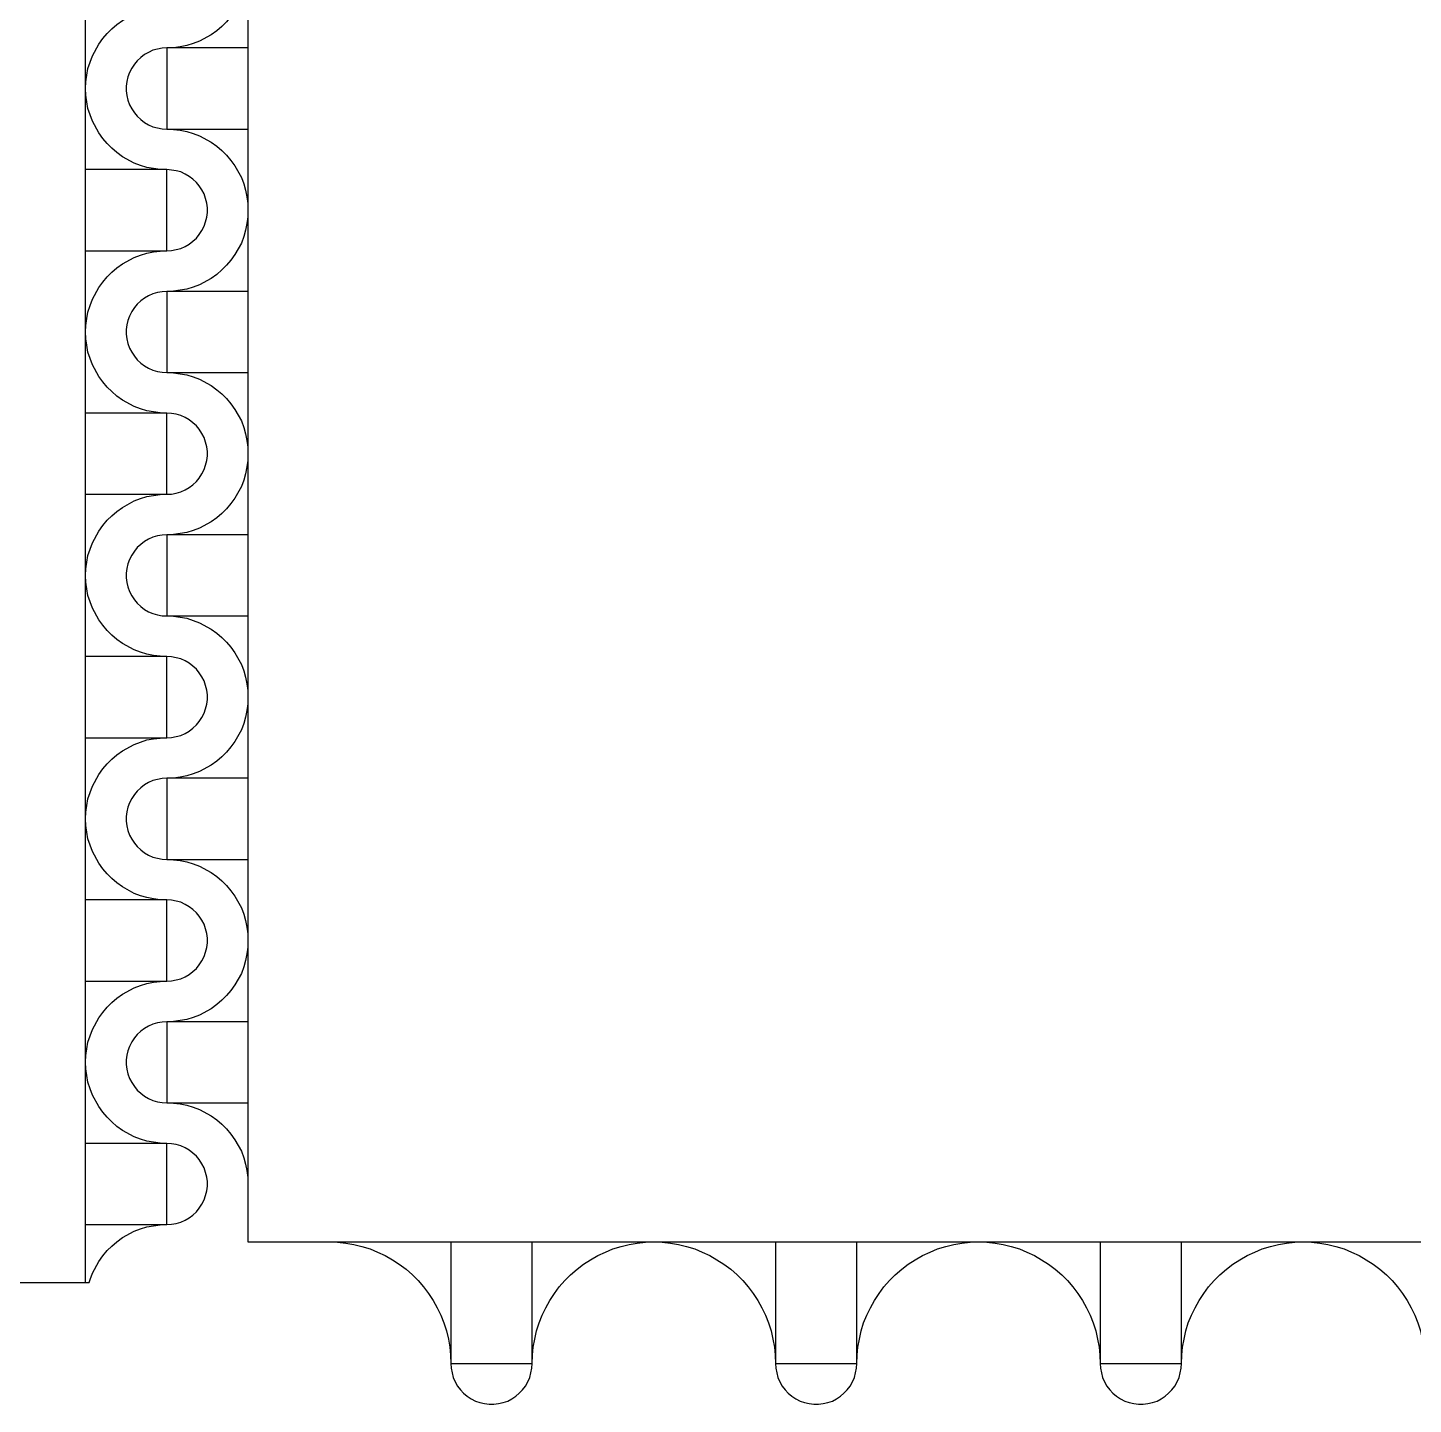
# Model space of a CAD drawing. Extents: x 190.8 to 267.1, y 124 to 174.8.
# Drawn here: x 231.075 to 232.27, y 132.846 to 134.033 of the extents above; entities that cross this region are included whole.
import ezdxf

# ---------------------------------------------------------------- set-up
doc = ezdxf.new("R2010")
doc.units = 0
doc.header["$MEASUREMENT"] = 0

msp = doc.modelspace()

# ---------------------------------------------------------------- linework, layer by layer
for p, q in [((231.2646, 135.0023), (231.2646, 132.9856)), ((231.2646, 132.9856), (233.3913, 132.9856)), ((229.0246, 132.9506), (231.1275, 132.9506))]:
    msp.add_line(p, q)
for points in [[(231.1246, 132.9506), (231.1246, 135.0106)], [(231.2646, 134.0856), (231.2644, 134.0798), (231.2636, 134.0741), (231.2626, 134.0683), (231.2609, 134.0628), (231.2589, 134.0573), (231.2534, 134.0473), (231.2499, 134.0426), (231.2461, 134.0381), (231.2421, 134.0341), (231.2376, 134.0303), (231.2329, 134.0268), (231.2229, 134.0213), (231.2174, 134.0193), (231.2119, 134.0176), (231.2061, 134.0166), (231.2004, 134.0158), (231.1946, 134.0156)], [(231.1246, 133.9806), (231.1249, 133.9863), (231.1256, 133.9921), (231.1266, 133.9978), (231.1284, 134.0033), (231.1304, 134.0088), (231.1359, 134.0188), (231.1394, 134.0236), (231.1431, 134.0281), (231.1471, 134.0321), (231.1516, 134.0358), (231.1564, 134.0393), (231.1664, 134.0448), (231.1719, 134.0468), (231.1774, 134.0486), (231.1831, 134.0496), (231.1889, 134.0503), (231.1946, 134.0506)], [(231.1946, 134.0156), (231.1906, 134.0153), (231.1866, 134.0146), (231.1826, 134.0136), (231.1789, 134.0118), (231.1754, 134.0098), (231.1721, 134.0073), (231.1691, 134.0046), (231.1666, 134.0016), (231.1644, 133.9981), (231.1624, 133.9943), (231.1611, 133.9906), (231.1601, 133.9866), (231.1596, 133.9826), (231.1596, 133.9786), (231.1601, 133.9746), (231.1611, 133.9706), (231.1624, 133.9666), (231.1644, 133.9631), (231.1666, 133.9596), (231.1691, 133.9566), (231.1721, 133.9538), (231.1754, 133.9513), (231.1789, 133.9493), (231.1826, 133.9476), (231.1866, 133.9466), (231.1906, 133.9458), (231.1946, 133.9456)], [(231.2646, 134.0156), (231.1946, 134.0156), (231.1946, 133.9456), (231.2646, 133.9456)], [(231.1946, 133.9106), (231.1889, 133.9108), (231.1831, 133.9116), (231.1774, 133.9126), (231.1719, 133.9143), (231.1664, 133.9163), (231.1564, 133.9218), (231.1516, 133.9253), (231.1471, 133.9291), (231.1431, 133.9331), (231.1394, 133.9376), (231.1359, 133.9423), (231.1304, 133.9523), (231.1284, 133.9578), (231.1266, 133.9633), (231.1256, 133.9691), (231.1249, 133.9748), (231.1246, 133.9806)], [(231.1946, 133.9456), (231.2004, 133.9453), (231.2061, 133.9446), (231.2119, 133.9436), (231.2174, 133.9418), (231.2229, 133.9398), (231.2329, 133.9343), (231.2376, 133.9308), (231.2421, 133.9271), (231.2461, 133.9231), (231.2499, 133.9186), (231.2534, 133.9138), (231.2589, 133.9038), (231.2609, 133.8983), (231.2626, 133.8928), (231.2636, 133.8871), (231.2644, 133.8813), (231.2646, 133.8756)], [(231.1246, 133.8406), (231.1946, 133.8406), (231.1946, 133.9106), (231.1246, 133.9106)], [(231.1946, 133.8406), (231.1986, 133.8408), (231.2026, 133.8416), (231.2066, 133.8426), (231.2104, 133.8443), (231.2139, 133.8463), (231.2171, 133.8488), (231.2201, 133.8516), (231.2226, 133.8546), (231.2249, 133.8581), (231.2269, 133.8618), (231.2281, 133.8656), (231.2291, 133.8696), (231.2296, 133.8736), (231.2296, 133.8776), (231.2291, 133.8816), (231.2281, 133.8856), (231.2269, 133.8896), (231.2249, 133.8931), (231.2226, 133.8966), (231.2201, 133.8996), (231.2171, 133.9023), (231.2139, 133.9048), (231.2104, 133.9068), (231.2066, 133.9086), (231.2026, 133.9096), (231.1986, 133.9103), (231.1946, 133.9106)], [(231.2646, 133.8756), (231.2644, 133.8698), (231.2636, 133.8641), (231.2626, 133.8583), (231.2609, 133.8528), (231.2589, 133.8473), (231.2534, 133.8373), (231.2499, 133.8326), (231.2461, 133.8281), (231.2421, 133.8241), (231.2376, 133.8203), (231.2329, 133.8168), (231.2229, 133.8113), (231.2174, 133.8093), (231.2119, 133.8076), (231.2061, 133.8066), (231.2004, 133.8058), (231.1946, 133.8056)], [(231.1246, 133.7706), (231.1249, 133.7763), (231.1256, 133.7821), (231.1266, 133.7878), (231.1284, 133.7933), (231.1304, 133.7988), (231.1359, 133.8088), (231.1394, 133.8136), (231.1431, 133.8181), (231.1471, 133.8221), (231.1516, 133.8258), (231.1564, 133.8293), (231.1664, 133.8348), (231.1719, 133.8368), (231.1774, 133.8386), (231.1831, 133.8396), (231.1889, 133.8403), (231.1946, 133.8406)], [(231.1946, 133.8056), (231.1906, 133.8053), (231.1866, 133.8046), (231.1826, 133.8036), (231.1789, 133.8018), (231.1754, 133.7998), (231.1721, 133.7973), (231.1691, 133.7946), (231.1666, 133.7916), (231.1644, 133.7881), (231.1624, 133.7843), (231.1611, 133.7806), (231.1601, 133.7766), (231.1596, 133.7726), (231.1596, 133.7686), (231.1601, 133.7646), (231.1611, 133.7606), (231.1624, 133.7566), (231.1644, 133.7531), (231.1666, 133.7496), (231.1691, 133.7466), (231.1721, 133.7438), (231.1754, 133.7413), (231.1789, 133.7393), (231.1826, 133.7376), (231.1866, 133.7366), (231.1906, 133.7358), (231.1946, 133.7356)], [(231.2646, 133.8056), (231.1946, 133.8056), (231.1946, 133.7356), (231.2646, 133.7356)], [(231.1946, 133.7006), (231.1889, 133.7008), (231.1831, 133.7016), (231.1774, 133.7026), (231.1719, 133.7043), (231.1664, 133.7063), (231.1564, 133.7118), (231.1516, 133.7153), (231.1471, 133.7191), (231.1431, 133.7231), (231.1394, 133.7276), (231.1359, 133.7323), (231.1304, 133.7423), (231.1284, 133.7478), (231.1266, 133.7533), (231.1256, 133.7591), (231.1249, 133.7648), (231.1246, 133.7706)], [(231.1946, 133.7356), (231.2004, 133.7353), (231.2061, 133.7346), (231.2119, 133.7336), (231.2174, 133.7318), (231.2229, 133.7298), (231.2329, 133.7243), (231.2376, 133.7208), (231.2421, 133.7171), (231.2461, 133.7131), (231.2499, 133.7086), (231.2534, 133.7038), (231.2589, 133.6938), (231.2609, 133.6883), (231.2626, 133.6828), (231.2636, 133.6771), (231.2644, 133.6713), (231.2646, 133.6656)], [(231.1246, 133.6306), (231.1946, 133.6306), (231.1946, 133.7006), (231.1246, 133.7006)], [(231.1946, 133.6306), (231.1986, 133.6308), (231.2026, 133.6316), (231.2066, 133.6326), (231.2104, 133.6343), (231.2139, 133.6363), (231.2171, 133.6388), (231.2201, 133.6416), (231.2226, 133.6446), (231.2249, 133.6481), (231.2269, 133.6518), (231.2281, 133.6556), (231.2291, 133.6596), (231.2296, 133.6636), (231.2296, 133.6676), (231.2291, 133.6716), (231.2281, 133.6756), (231.2269, 133.6796), (231.2249, 133.6831), (231.2226, 133.6866), (231.2201, 133.6896), (231.2171, 133.6923), (231.2139, 133.6948), (231.2104, 133.6968), (231.2066, 133.6986), (231.2026, 133.6996), (231.1986, 133.7003), (231.1946, 133.7006)], [(231.2646, 133.6656), (231.2644, 133.6598), (231.2636, 133.6541), (231.2626, 133.6483), (231.2609, 133.6428), (231.2589, 133.6373), (231.2534, 133.6273), (231.2499, 133.6226), (231.2461, 133.6181), (231.2421, 133.6141), (231.2376, 133.6103), (231.2329, 133.6068), (231.2229, 133.6013), (231.2174, 133.5993), (231.2119, 133.5976), (231.2061, 133.5966), (231.2004, 133.5958), (231.1946, 133.5956)], [(231.1246, 133.5606), (231.1249, 133.5663), (231.1256, 133.5721), (231.1266, 133.5778), (231.1284, 133.5833), (231.1304, 133.5888), (231.1359, 133.5988), (231.1394, 133.6036), (231.1431, 133.6081), (231.1471, 133.6121), (231.1516, 133.6158), (231.1564, 133.6193), (231.1664, 133.6248), (231.1719, 133.6268), (231.1774, 133.6286), (231.1831, 133.6296), (231.1889, 133.6303), (231.1946, 133.6306)], [(231.1946, 133.5956), (231.1906, 133.5953), (231.1866, 133.5946), (231.1826, 133.5936), (231.1789, 133.5918), (231.1754, 133.5898), (231.1721, 133.5873), (231.1691, 133.5846), (231.1666, 133.5816), (231.1644, 133.5781), (231.1624, 133.5743), (231.1611, 133.5706), (231.1601, 133.5666), (231.1596, 133.5626), (231.1596, 133.5586), (231.1601, 133.5546), (231.1611, 133.5506), (231.1624, 133.5466), (231.1644, 133.5431), (231.1666, 133.5396), (231.1691, 133.5366), (231.1721, 133.5338), (231.1754, 133.5313), (231.1789, 133.5293), (231.1826, 133.5276), (231.1866, 133.5266), (231.1906, 133.5258), (231.1946, 133.5256)], [(231.2646, 133.5956), (231.1946, 133.5956), (231.1946, 133.5256), (231.2646, 133.5256)], [(231.1946, 133.4906), (231.1889, 133.4908), (231.1831, 133.4916), (231.1774, 133.4926), (231.1719, 133.4943), (231.1664, 133.4963), (231.1564, 133.5018), (231.1516, 133.5053), (231.1471, 133.5091), (231.1431, 133.5131), (231.1394, 133.5176), (231.1359, 133.5223), (231.1304, 133.5323), (231.1284, 133.5378), (231.1266, 133.5433), (231.1256, 133.5491), (231.1249, 133.5548), (231.1246, 133.5606)], [(231.1946, 133.5256), (231.2004, 133.5253), (231.2061, 133.5246), (231.2119, 133.5236), (231.2174, 133.5218), (231.2229, 133.5198), (231.2329, 133.5143), (231.2376, 133.5108), (231.2421, 133.5071), (231.2461, 133.5031), (231.2499, 133.4986), (231.2534, 133.4938), (231.2589, 133.4838), (231.2609, 133.4783), (231.2626, 133.4728), (231.2636, 133.4671), (231.2644, 133.4613), (231.2646, 133.4556)], [(231.1246, 133.4206), (231.1946, 133.4206), (231.1946, 133.4906), (231.1246, 133.4906)], [(231.1946, 133.4206), (231.1986, 133.4208), (231.2026, 133.4216), (231.2066, 133.4226), (231.2104, 133.4243), (231.2139, 133.4263), (231.2171, 133.4288), (231.2201, 133.4316), (231.2226, 133.4346), (231.2249, 133.4381), (231.2269, 133.4418), (231.2281, 133.4456), (231.2291, 133.4496), (231.2296, 133.4536), (231.2296, 133.4576), (231.2291, 133.4616), (231.2281, 133.4656), (231.2269, 133.4696), (231.2249, 133.4731), (231.2226, 133.4766), (231.2201, 133.4796), (231.2171, 133.4823), (231.2139, 133.4848), (231.2104, 133.4868), (231.2066, 133.4886), (231.2026, 133.4896), (231.1986, 133.4903), (231.1946, 133.4906)], [(231.2646, 133.4556), (231.2644, 133.4498), (231.2636, 133.4441), (231.2626, 133.4383), (231.2609, 133.4328), (231.2589, 133.4273), (231.2534, 133.4173), (231.2499, 133.4126), (231.2461, 133.4081), (231.2421, 133.4041), (231.2376, 133.4003), (231.2329, 133.3968), (231.2229, 133.3913), (231.2174, 133.3893), (231.2119, 133.3876), (231.2061, 133.3866), (231.2004, 133.3858), (231.1946, 133.3856)], [(231.1246, 133.3506), (231.1249, 133.3563), (231.1256, 133.3621), (231.1266, 133.3678), (231.1284, 133.3733), (231.1304, 133.3788), (231.1359, 133.3888), (231.1394, 133.3936), (231.1431, 133.3981), (231.1471, 133.4021), (231.1516, 133.4058), (231.1564, 133.4093), (231.1664, 133.4148), (231.1719, 133.4168), (231.1774, 133.4186), (231.1831, 133.4196), (231.1889, 133.4203), (231.1946, 133.4206)], [(231.1946, 133.3856), (231.1906, 133.3853), (231.1866, 133.3846), (231.1826, 133.3836), (231.1789, 133.3818), (231.1754, 133.3798), (231.1721, 133.3773), (231.1691, 133.3746), (231.1666, 133.3716), (231.1644, 133.3681), (231.1624, 133.3643), (231.1611, 133.3606), (231.1601, 133.3566), (231.1596, 133.3526), (231.1596, 133.3486), (231.1601, 133.3446), (231.1611, 133.3406), (231.1624, 133.3366), (231.1644, 133.3331), (231.1666, 133.3296), (231.1691, 133.3266), (231.1721, 133.3238), (231.1754, 133.3213), (231.1789, 133.3193), (231.1826, 133.3176), (231.1866, 133.3166), (231.1906, 133.3158), (231.1946, 133.3156)], [(231.2646, 133.3856), (231.1946, 133.3856), (231.1946, 133.3156), (231.2646, 133.3156)], [(231.1946, 133.2806), (231.1889, 133.2808), (231.1831, 133.2816), (231.1774, 133.2826), (231.1719, 133.2843), (231.1664, 133.2863), (231.1564, 133.2918), (231.1516, 133.2953), (231.1471, 133.2991), (231.1431, 133.3031), (231.1394, 133.3076), (231.1359, 133.3123), (231.1304, 133.3223), (231.1284, 133.3278), (231.1266, 133.3333), (231.1256, 133.3391), (231.1249, 133.3448), (231.1246, 133.3506)], [(231.1946, 133.3156), (231.2004, 133.3153), (231.2061, 133.3146), (231.2119, 133.3136), (231.2174, 133.3118), (231.2229, 133.3098), (231.2329, 133.3043), (231.2376, 133.3008), (231.2421, 133.2971), (231.2461, 133.2931), (231.2499, 133.2886), (231.2534, 133.2838), (231.2589, 133.2738), (231.2609, 133.2683), (231.2626, 133.2628), (231.2636, 133.2571), (231.2644, 133.2513), (231.2646, 133.2456)], [(231.1246, 133.2106), (231.1946, 133.2106), (231.1946, 133.2806), (231.1246, 133.2806)], [(231.1946, 133.2106), (231.1986, 133.2108), (231.2026, 133.2116), (231.2066, 133.2126), (231.2104, 133.2143), (231.2139, 133.2163), (231.2171, 133.2188), (231.2201, 133.2216), (231.2226, 133.2246), (231.2249, 133.2281), (231.2269, 133.2318), (231.2281, 133.2356), (231.2291, 133.2396), (231.2296, 133.2436), (231.2296, 133.2476), (231.2291, 133.2516), (231.2281, 133.2556), (231.2269, 133.2596), (231.2249, 133.2631), (231.2226, 133.2666), (231.2201, 133.2696), (231.2171, 133.2723), (231.2139, 133.2748), (231.2104, 133.2768), (231.2066, 133.2786), (231.2026, 133.2796), (231.1986, 133.2803), (231.1946, 133.2806)], [(231.2646, 133.2456), (231.2644, 133.2398), (231.2636, 133.2341), (231.2626, 133.2283), (231.2609, 133.2228), (231.2589, 133.2173), (231.2534, 133.2073), (231.2499, 133.2026), (231.2461, 133.1981), (231.2421, 133.1941), (231.2376, 133.1903), (231.2329, 133.1868), (231.2229, 133.1813), (231.2174, 133.1793), (231.2119, 133.1776), (231.2061, 133.1766), (231.2004, 133.1758), (231.1946, 133.1756)], [(231.1246, 133.1406), (231.1249, 133.1463), (231.1256, 133.1521), (231.1266, 133.1578), (231.1284, 133.1633), (231.1304, 133.1688), (231.1359, 133.1788), (231.1394, 133.1836), (231.1431, 133.1881), (231.1471, 133.1921), (231.1516, 133.1958), (231.1564, 133.1993), (231.1664, 133.2048), (231.1719, 133.2068), (231.1774, 133.2086), (231.1831, 133.2096), (231.1889, 133.2103), (231.1946, 133.2106)], [(231.1946, 133.1756), (231.1906, 133.1753), (231.1866, 133.1746), (231.1826, 133.1736), (231.1789, 133.1718), (231.1754, 133.1698), (231.1721, 133.1673), (231.1691, 133.1646), (231.1666, 133.1616), (231.1644, 133.1581), (231.1624, 133.1543), (231.1611, 133.1506), (231.1601, 133.1466), (231.1596, 133.1426), (231.1596, 133.1386), (231.1601, 133.1346), (231.1611, 133.1306), (231.1624, 133.1266), (231.1644, 133.1231), (231.1666, 133.1196), (231.1691, 133.1166), (231.1721, 133.1138), (231.1754, 133.1113), (231.1789, 133.1093), (231.1826, 133.1076), (231.1866, 133.1066), (231.1906, 133.1058), (231.1946, 133.1056)], [(231.2646, 133.1756), (231.1946, 133.1756), (231.1946, 133.1056), (231.2646, 133.1056)], [(231.1946, 133.0706), (231.1889, 133.0708), (231.1831, 133.0716), (231.1774, 133.0726), (231.1719, 133.0743), (231.1664, 133.0763), (231.1564, 133.0818), (231.1516, 133.0853), (231.1471, 133.0891), (231.1431, 133.0931), (231.1394, 133.0976), (231.1359, 133.1023), (231.1304, 133.1123), (231.1284, 133.1178), (231.1266, 133.1233), (231.1256, 133.1291), (231.1249, 133.1348), (231.1246, 133.1406)], [(231.1946, 133.1056), (231.2004, 133.1053), (231.2061, 133.1046), (231.2119, 133.1036), (231.2174, 133.1018), (231.2229, 133.0998), (231.2329, 133.0943), (231.2376, 133.0908), (231.2421, 133.0871), (231.2461, 133.0831), (231.2499, 133.0786), (231.2534, 133.0738), (231.2589, 133.0638), (231.2609, 133.0583), (231.2626, 133.0528), (231.2636, 133.0471), (231.2644, 133.0413), (231.2646, 133.0356)], [(231.1246, 133.0006), (231.1946, 133.0006), (231.1946, 133.0706), (231.1246, 133.0706)], [(231.1946, 133.0006), (231.1986, 133.0008), (231.2026, 133.0016), (231.2066, 133.0026), (231.2104, 133.0043), (231.2139, 133.0063), (231.2171, 133.0088), (231.2201, 133.0116), (231.2226, 133.0146), (231.2249, 133.0181), (231.2269, 133.0218), (231.2281, 133.0256), (231.2291, 133.0296), (231.2296, 133.0336), (231.2296, 133.0376), (231.2291, 133.0416), (231.2281, 133.0456), (231.2269, 133.0496), (231.2249, 133.0531), (231.2226, 133.0566), (231.2201, 133.0596), (231.2171, 133.0623), (231.2139, 133.0648), (231.2104, 133.0668), (231.2066, 133.0686), (231.2026, 133.0696), (231.1986, 133.0703), (231.1946, 133.0706)], [(231.1275, 132.9506), (231.1284, 132.9533), (231.1304, 132.9588), (231.1359, 132.9688), (231.1394, 132.9736), (231.1431, 132.9781), (231.1471, 132.9821), (231.1516, 132.9858), (231.1564, 132.9893), (231.1664, 132.9948), (231.1719, 132.9968), (231.1774, 132.9986), (231.1831, 132.9996), (231.1889, 133.0003), (231.1946, 133.0006)], [(231.3346, 132.9856), (231.3419, 132.9853), (231.3489, 132.9846), (231.3559, 132.9833), (231.3629, 132.9818), (231.3699, 132.9796), (231.3764, 132.9768), (231.3829, 132.9738), (231.3891, 132.9703), (231.3951, 132.9663), (231.4009, 132.9621), (231.4064, 132.9573), (231.4114, 132.9523), (231.4161, 132.9468), (231.4204, 132.9411), (231.4244, 132.9351), (231.4279, 132.9288), (231.4309, 132.9223), (231.4336, 132.9158), (231.4359, 132.9088), (231.4374, 132.9018), (231.4386, 132.8948), (231.4394, 132.8878), (231.4396, 132.8806)], [(231.4396, 132.9856), (231.4396, 132.8806), (231.5096, 132.8806), (231.5096, 132.9856)], [(231.5096, 132.8806), (231.5099, 132.8878), (231.5106, 132.8948), (231.5119, 132.9018), (231.5134, 132.9088), (231.5156, 132.9158), (231.5184, 132.9223), (231.5214, 132.9288), (231.5249, 132.9351), (231.5289, 132.9411), (231.5331, 132.9468), (231.5379, 132.9523), (231.5429, 132.9573), (231.5484, 132.9621), (231.5541, 132.9663), (231.5601, 132.9703), (231.5664, 132.9738), (231.5729, 132.9768), (231.5794, 132.9796), (231.5864, 132.9818), (231.5934, 132.9833), (231.6004, 132.9846), (231.6074, 132.9853), (231.6146, 132.9856)], [(231.6146, 132.9856), (231.6219, 132.9853), (231.6289, 132.9846), (231.6359, 132.9833), (231.6429, 132.9818), (231.6499, 132.9796), (231.6564, 132.9768), (231.6629, 132.9738), (231.6691, 132.9703), (231.6751, 132.9663), (231.6809, 132.9621), (231.6864, 132.9573), (231.6914, 132.9523), (231.6961, 132.9468), (231.7004, 132.9411), (231.7044, 132.9351), (231.7079, 132.9288), (231.7109, 132.9223), (231.7136, 132.9158), (231.7159, 132.9088), (231.7174, 132.9018), (231.7186, 132.8948), (231.7194, 132.8878), (231.7196, 132.8806)], [(231.7196, 132.9856), (231.7196, 132.8806), (231.7896, 132.8806), (231.7896, 132.9856)], [(231.7896, 132.8806), (231.7899, 132.8878), (231.7906, 132.8948), (231.7919, 132.9018), (231.7934, 132.9088), (231.7956, 132.9158), (231.7984, 132.9223), (231.8014, 132.9288), (231.8049, 132.9351), (231.8089, 132.9411), (231.8131, 132.9468), (231.8179, 132.9523), (231.8229, 132.9573), (231.8284, 132.9621), (231.8341, 132.9663), (231.8401, 132.9703), (231.8464, 132.9738), (231.8529, 132.9768), (231.8594, 132.9796), (231.8664, 132.9818), (231.8734, 132.9833), (231.8804, 132.9846), (231.8874, 132.9853), (231.8946, 132.9856)], [(231.8946, 132.9856), (231.9019, 132.9853), (231.9089, 132.9846), (231.9159, 132.9833), (231.9229, 132.9818), (231.9299, 132.9796), (231.9364, 132.9768), (231.9429, 132.9738), (231.9491, 132.9703), (231.9551, 132.9663), (231.9609, 132.9621), (231.9664, 132.9573), (231.9714, 132.9523), (231.9761, 132.9468), (231.9804, 132.9411), (231.9844, 132.9351), (231.9879, 132.9288), (231.9909, 132.9223), (231.9936, 132.9158), (231.9959, 132.9088), (231.9974, 132.9018), (231.9986, 132.8948), (231.9994, 132.8878), (231.9996, 132.8806)], [(231.9996, 132.9856), (231.9996, 132.8806), (232.0696, 132.8806), (232.0696, 132.9856)], [(232.0696, 132.8806), (232.0699, 132.8878), (232.0706, 132.8948), (232.0719, 132.9018), (232.0734, 132.9088), (232.0756, 132.9158), (232.0784, 132.9223), (232.0814, 132.9288), (232.0849, 132.9351), (232.0889, 132.9411), (232.0931, 132.9468), (232.0979, 132.9523), (232.1029, 132.9573), (232.1084, 132.9621), (232.1141, 132.9663), (232.1201, 132.9703), (232.1264, 132.9738), (232.1329, 132.9768), (232.1394, 132.9796), (232.1464, 132.9818), (232.1534, 132.9833), (232.1604, 132.9846), (232.1674, 132.9853), (232.1746, 132.9856)], [(232.1746, 132.9856), (232.1819, 132.9853), (232.1889, 132.9846), (232.1959, 132.9833), (232.2029, 132.9818), (232.2099, 132.9796), (232.2164, 132.9768), (232.2229, 132.9738), (232.2291, 132.9703), (232.2351, 132.9663), (232.2409, 132.9621), (232.2464, 132.9573), (232.2514, 132.9523), (232.2561, 132.9468), (232.2604, 132.9411), (232.2644, 132.9351), (232.2679, 132.9288), (232.2709, 132.9223), (232.2736, 132.9158), (232.2759, 132.9088), (232.2774, 132.9018), (232.2786, 132.8948), (232.2794, 132.8878), (232.2796, 132.8806)], [(231.4396, 132.8806), (231.4399, 132.8766), (231.4406, 132.8726), (231.4416, 132.8686), (231.4434, 132.8648), (231.4454, 132.8613), (231.4479, 132.8581), (231.4506, 132.8551), (231.4536, 132.8526), (231.4571, 132.8503), (231.4609, 132.8483), (231.4646, 132.8471), (231.4686, 132.8461), (231.4726, 132.8456), (231.4766, 132.8456), (231.4806, 132.8461), (231.4846, 132.8471), (231.4886, 132.8483), (231.4921, 132.8503), (231.4956, 132.8526), (231.4986, 132.8551), (231.5014, 132.8581), (231.5039, 132.8613), (231.5059, 132.8648), (231.5076, 132.8686), (231.5086, 132.8726), (231.5094, 132.8766), (231.5096, 132.8806)], [(231.7196, 132.8806), (231.7199, 132.8766), (231.7206, 132.8726), (231.7216, 132.8686), (231.7234, 132.8648), (231.7254, 132.8613), (231.7279, 132.8581), (231.7306, 132.8551), (231.7336, 132.8526), (231.7371, 132.8503), (231.7409, 132.8483), (231.7446, 132.8471), (231.7486, 132.8461), (231.7526, 132.8456), (231.7566, 132.8456), (231.7606, 132.8461), (231.7646, 132.8471), (231.7686, 132.8483), (231.7721, 132.8503), (231.7756, 132.8526), (231.7786, 132.8551), (231.7814, 132.8581), (231.7839, 132.8613), (231.7859, 132.8648), (231.7876, 132.8686), (231.7886, 132.8726), (231.7894, 132.8766), (231.7896, 132.8806)], [(231.9996, 132.8806), (231.9999, 132.8766), (232.0006, 132.8726), (232.0016, 132.8686), (232.0034, 132.8648), (232.0054, 132.8613), (232.0079, 132.8581), (232.0106, 132.8551), (232.0136, 132.8526), (232.0171, 132.8503), (232.0209, 132.8483), (232.0246, 132.8471), (232.0286, 132.8461), (232.0326, 132.8456), (232.0366, 132.8456), (232.0406, 132.8461), (232.0446, 132.8471), (232.0486, 132.8483), (232.0521, 132.8503), (232.0556, 132.8526), (232.0586, 132.8551), (232.0614, 132.8581), (232.0639, 132.8613), (232.0659, 132.8648), (232.0676, 132.8686), (232.0686, 132.8726), (232.0694, 132.8766), (232.0696, 132.8806)]]:
    msp.add_lwpolyline(points)

doc.saveas('drawing.dxf')
